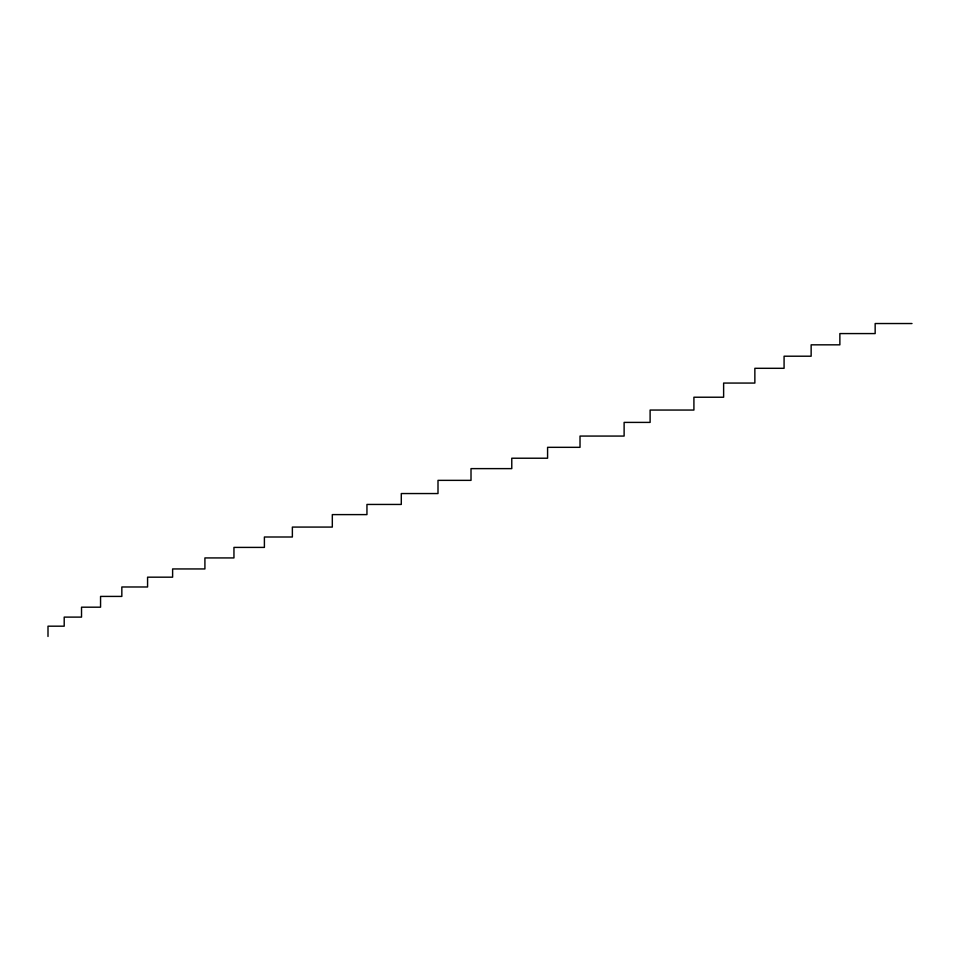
<?xml version="1.0" encoding="UTF-8"?>
<svg xmlns="http://www.w3.org/2000/svg" width="960" height="960" viewBox="0 0 960 960"><rect width="100%" height="100%" fill="white"/><g stroke="black" fill="none" stroke-linecap="round" stroke-linejoin="round"><path stroke-width="1.44" d="M912 323.532L875.16 323.532L875.16 333.576L839.868 333.576L839.868 344.832L811.14 344.832L811.14 356.208L784.08 356.208L784.08 368.304L754.86 368.304L754.86 383.064L723.624 383.064L723.624 397.224L693.912 397.224L693.912 410.052L650.112 410.052L650.112 422.4L624.12 422.4L624.12 436.068L580.02 436.068L580.02 447.324L547.584 447.324L547.584 458.22L511.776 458.22L511.776 468.624L471.012 468.624L471.012 480.36L438 480.36L438 493.548L401.292 493.548L401.292 504.444L366.948 504.444L366.948 514.608L332.316 514.608L332.316 527.076L292.368 527.076L292.368 537L264.396 537L264.396 547.404L233.952 547.404L233.952 557.928L204.912 557.928L204.912 568.944L172.62 568.944L172.62 577.176L147.576 577.176L147.576 586.98L121.836 586.98L121.836 596.412L100.56 596.412L100.56 607.188L81.528 607.188L81.528 617.112L64.2 617.112L64.2 626.184L48 626.184L48 636.468"/></g></svg>
